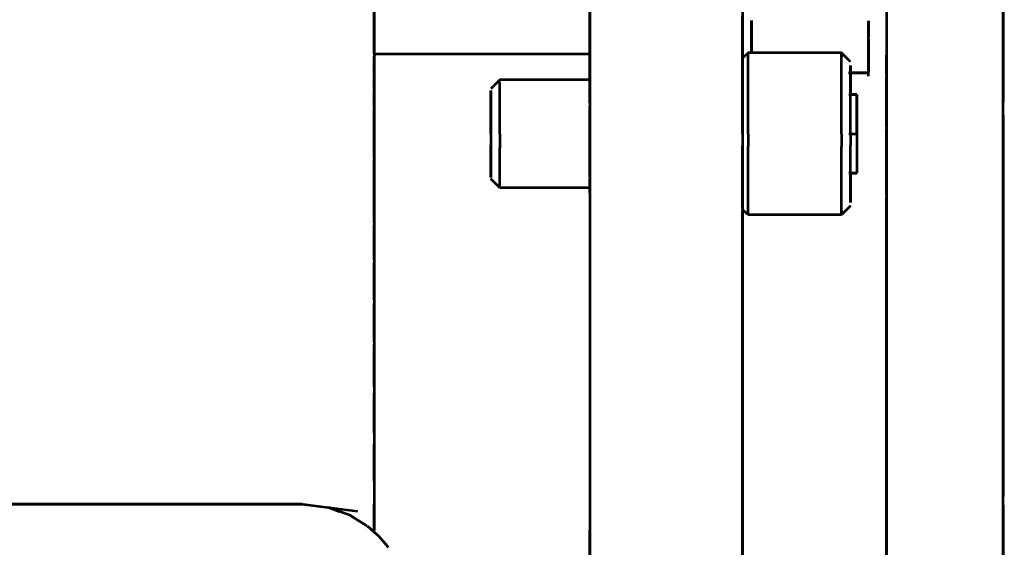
# Model space of a CAD drawing. Header units: millimetres. Extents: x 0 to 420, y 0 to 297.
# Drawn here: x 170.14 to 197.5, y 229.8 to 244.46 of the extents above; entities that cross this region are included whole.
import ezdxf

# ---------------------------------------------------------------- set-up
doc = ezdxf.new("R2010")
doc.units = ezdxf.units.MM
doc.header["$LTSCALE"] = 6
doc.layers.add('COTA', color=7, linetype='Continuous', lineweight=18)
doc.layers.add('VISIVEL', color=7, linetype='Continuous', lineweight=35)
doc.styles.add('DESENHO', font='DejaVuSans.ttf')
doc.dimstyles.new('COTA', dxfattribs={"dimtxt": 2.5, "dimasz": 2.2, "dimexe": 1.5, "dimexo": 1, "dimgap": 0.8, "dimtad": 1, "dimdec": 0, "dimtxsty": 'DESENHO', "dimcen": 2.5, "dimazin": 3, "dimtfac": 1, "dimtmove": 0, "dimatfit": 3})

msp = doc.modelspace()

# ---------------------------------------------------------------- linework, layer by layer
at = {"layer": 'VISIVEL'}
for p, q in [((186, 243.765), (186, 245.12)), ((186, 245.12), (186, 243.765)), ((186, 245.12), (186, 244.02)), ((190.25, 245.12), (190.25, 243.765)), ((180, 243.955), (180, 244.72)), ((180, 244.72), (180, 243.955)), ((194.25, 244.705), (194.25, 242.5)), ((197.5, 244.015), (197.5, 244.82)), ((197.5, 244.82), (197.5, 244.3)), ((197.5, 244.82), (197.5, 244.405)), ((197.5, 242.5), (197.5, 244.705)), ((197.5, 244.705), (197.5, 242.5)), ((197.5, 244.69), (197.5, 243.885)), ((190.25, 244.435), (190.25, 244.565)), ((190.25, 244.24), (190.25, 244.435)), ((190.25, 244.24), (190.25, 244.425)), ((190.5, 244.435), (190.5, 244.265)), ((190.5, 244.25), (190.5, 244.435)), ((190.5, 244.265), (190.5, 244.435)), ((190.5, 244.435), (190.5, 244.24)), ((190.5, 244.415), (190.5, 244.24)), ((190.5, 244.415), (190.5, 244.24)), ((193.75, 244.43), (193.75, 244.275)), ((193.75, 244.35), (193.75, 244.425)), ((193.75, 244.275), (193.75, 244.41)), ((193.75, 244.245), (193.75, 244.405)), ((194.25, 244.435), (194.25, 244.25)), ((194.25, 244.435), (194.25, 244.25)), ((197.5, 243.885), (197.5, 244.405)), ((190.25, 243.92), (190.25, 244.24)), ((190.25, 243.92), (190.25, 244.225)), ((190.5, 244.24), (190.5, 243.955)), ((190.5, 243.92), (190.5, 244.24)), ((190.5, 243.92), (190.5, 244.24)), ((190.5, 244.125), (190.5, 244.24)), ((190.5, 244.205), (190.5, 243.92)), ((190.5, 244.125), (190.5, 243.92)), ((193.75, 243.93), (193.75, 244.275)), ((193.75, 244.24), (193.75, 244.05)), ((193.75, 244.05), (193.75, 244.24)), ((193.75, 244.235), (193.75, 243.975)), ((193.75, 243.925), (193.75, 244.19)), ((193.75, 243.93), (193.75, 244.19)), ((193.75, 243.935), (193.75, 244.045)), ((194.25, 244.24), (194.25, 243.94)), ((194.25, 244.24), (194.25, 243.94)), ((197.5, 243.885), (197.5, 244.3)), ((180, 243.955), (180, 243.065)), ((180, 243.51), (180, 243.955)), ((186, 243.765), (186, 244.02)), ((186, 243.48), (186, 243.765)), ((186, 243.485), (186, 243.765)), ((186, 243.765), (186, 242.285)), ((186, 243.765), (186, 243.48)), ((190.25, 243.475), (190.25, 243.92)), ((190.25, 243.475), (190.25, 243.895)), ((190.25, 243.765), (190.25, 242.285)), ((190.5, 243.565), (190.5, 243.92)), ((190.5, 243.92), (190.5, 243.525)), ((190.5, 243.92), (190.5, 243.585)), ((190.5, 243.87), (190.5, 243.555)), ((190.5, 243.645), (190.5, 243.87)), ((193.75, 243.92), (193.75, 243.49)), ((193.75, 243.405), (193.75, 243.92)), ((193.75, 243.92), (193.75, 243.475)), ((193.75, 243.915), (193.75, 243.55)), ((193.75, 243.495), (193.75, 243.91)), ((193.75, 243.485), (193.75, 243.845)), ((193.75, 243.845), (193.75, 243.485)), ((194.25, 243.92), (194.25, 243.5)), ((197.5, 243.885), (197.5, 244.015)), ((197.5, 242.97), (197.5, 243.885)), ((197.5, 243.885), (197.5, 242.97)), ((197.5, 243.885), (197.5, 243.295)), ((197.5, 243.885), (197.5, 243.41)), ((186, 243.5), (180, 243.5)), ((190.4, 243.54), (190.25, 243.39)), ((193, 243.54), (190.4, 243.54)), ((190.4, 243.43), (190.4, 243.51)), ((193, 243.54), (190.495, 243.54)), ((190.5, 243.645), (190.5, 243.56)), ((193.25, 243.29), (193, 243.54)), ((193.25, 243.29), (193, 243.54)), ((193, 243.43), (193, 243.51)), ((193, 243.51), (193, 243.43)), ((193, 243.43), (193, 243.51)), ((193, 243.51), (193, 243.43)), ((180, 243.255), (180, 243.435)), ((180, 243.385), (180, 243.255)), ((180, 243.255), (180, 243.17)), ((180, 242.955), (180, 243.245)), ((186, 242.285), (186, 243.48)), ((186, 243.44), (186, 243.255)), ((186, 243.255), (186, 242.955)), ((190.25, 243.385), (190.25, 243.475)), ((190.25, 243.395), (190.25, 243.475)), ((190.25, 243.285), (190.25, 243.365)), ((190.25, 243.16), (190.25, 243.285)), ((190.4, 243.295), (190.4, 243.43)), ((190.4, 243.11), (190.4, 243.295)), ((193, 243.295), (193, 243.43)), ((193, 243.11), (193, 243.295)), ((193.75, 243.465), (193.75, 243)), ((193.75, 242.985), (193.75, 243.405)), ((193.75, 242.985), (193.75, 243.38)), ((194.25, 242.94), (194.25, 243.475)), ((197.5, 242.82), (197.5, 243.41)), ((197.5, 242.82), (197.5, 243.295)), ((180, 243.17), (180, 242.955)), ((180, 243.065), (180, 242.055)), ((180, 242.955), (180, 242.83)), ((180, 242.535), (180, 242.94)), ((186, 242.99), (186, 242.885)), ((186, 242.955), (186, 242.785)), ((190.25, 242.99), (190.25, 243.16)), ((190.25, 242.775), (190.25, 242.99)), ((190.4, 242.88), (190.4, 243.11)), ((193, 242.88), (193, 243.11)), ((193.195, 242.985), (193.75, 242.985)), ((193.75, 242.985), (193.205, 242.985)), ((193.75, 242.985), (193.205, 242.985)), ((193.75, 242.985), (193.21, 242.985)), ((193.25, 243.07), (193.25, 243.19)), ((193.25, 243.19), (193.25, 243.07)), ((193.25, 243.07), (193.25, 243.19)), ((193.25, 243.19), (193.25, 243.07)), ((193.25, 242.905), (193.25, 243.07)), ((193.25, 243.07), (193.25, 242.905)), ((193.25, 242.99), (193.25, 243.07)), ((193.25, 243.07), (193.25, 242.99)), ((193.75, 242.89), (193.75, 242.985)), ((197.5, 242.82), (197.5, 242.985)), ((197.5, 242.82), (197.5, 242.97)), ((197.5, 242.97), (197.5, 242.82)), ((180, 242.83), (180, 242.535)), ((183.5, 242.79), (183.25, 242.54)), ((186.03, 242.79), (183.5, 242.79)), ((183.5, 242.59), (183.5, 242.735)), ((186, 242.8), (186, 242.93)), ((186, 242.93), (186, 242.79)), ((186, 242.83), (186, 242.905)), ((186, 242.76), (186, 242.9)), ((186, 242.76), (186, 242.56)), ((186, 242.49), (186, 242.715)), ((190.25, 242.525), (190.25, 242.775)), ((190.4, 242.61), (190.4, 242.88)), ((193, 242.61), (193, 242.88)), ((193.25, 242.705), (193.25, 242.905)), ((193.25, 242.905), (193.25, 242.705)), ((193.25, 242.465), (193.25, 242.705)), ((193.25, 242.705), (193.25, 242.465)), ((194.25, 242.26), (194.25, 242.905)), ((194.25, 242.22), (194.25, 242.905)), ((194.25, 242.22), (194.25, 242.905)), ((194.25, 242.905), (194.25, 242.26)), ((197.5, 241.805), (197.5, 242.82)), ((197.5, 241.805), (197.5, 242.82)), ((197.5, 242.82), (197.5, 242.165)), ((197.5, 242.82), (197.5, 242.295)), ((180, 242.535), (180, 242.38)), ((180, 242), (180, 242.515)), ((183.25, 242.37), (183.25, 242.495)), ((183.25, 242.495), (183.25, 242.37)), ((183.5, 242.35), (183.5, 242.59)), ((186, 242.445), (186, 242.14)), ((186, 242.14), (186, 242.43)), ((190.25, 242.24), (190.25, 242.525)), ((190.4, 242.31), (190.4, 242.61)), ((193, 242.31), (193, 242.61)), ((193.25, 242.195), (193.25, 242.465)), ((193.25, 242.465), (193.25, 242.375)), ((194.25, 242.5), (194.25, 240.18)), ((197.5, 240.18), (197.5, 242.5)), ((197.5, 240.18), (197.5, 242.5)), ((180, 242.38), (180, 242)), ((183.25, 242.17), (183.25, 242.37)), ((183.25, 242.37), (183.25, 242.17)), ((183.25, 241.915), (183.25, 242.17)), ((183.25, 242.17), (183.25, 241.915)), ((183.5, 242.04), (183.5, 242.35)), ((186, 242.285), (186, 240.69)), ((190.25, 242.285), (190.25, 240.69)), ((190.25, 241.94), (190.25, 242.24)), ((190.4, 241.985), (190.4, 242.31)), ((193, 241.985), (193, 242.31)), ((193.2, 242.38), (193.425, 242.38)), ((193.425, 242.38), (193.2, 242.38)), ((193.2, 242.38), (193.425, 242.38)), ((193.25, 241.905), (193.25, 242.195)), ((193.425, 241.29), (193.425, 242.38)), ((193.425, 242.38), (193.425, 241.29)), ((194.25, 241.47), (194.25, 242.22)), ((194.25, 241.47), (194.25, 242.18)), ((197.5, 241.64), (197.5, 242.295)), ((197.5, 241.64), (197.5, 242.165)), ((180, 242.055), (180, 240.935)), ((180, 242), (180, 241.81)), ((180, 241.355), (180, 241.975)), ((183.25, 241.61), (183.25, 241.915)), ((183.25, 241.915), (183.25, 241.61)), ((183.5, 241.675), (183.5, 242.04)), ((186, 241.73), (186, 242.07)), ((186, 242.05), (186, 241.81)), ((190.25, 241.615), (190.25, 241.94)), ((190.4, 241.64), (190.4, 241.985)), ((193, 241.64), (193, 241.985)), ((193.25, 241.6), (193.25, 241.905)), ((180, 241.81), (180, 241.355)), ((183.25, 241.29), (183.25, 241.61)), ((183.25, 241.61), (183.25, 241.29)), ((183.5, 241.29), (183.5, 241.675)), ((186, 241.73), (186, 241.81)), ((186, 241.29), (186, 241.73)), ((186, 241.29), (186, 241.655)), ((190.25, 241.29), (190.25, 241.615)), ((190.4, 241.29), (190.4, 241.64)), ((193, 241.29), (193, 241.64)), ((193.25, 241.29), (193.25, 241.6)), ((197.5, 241.805), (197.5, 241.64)), ((197.5, 241.64), (197.5, 241.805)), ((197.5, 241.64), (197.5, 241.465)), ((197.5, 241.465), (197.5, 241.64)), ((197.5, 241.64), (197.5, 240.925)), ((197.5, 241.64), (197.5, 241.07)), ((180, 240.605), (180, 241.39)), ((180, 241.355), (180, 241.135)), ((180, 240.605), (180, 241.325)), ((194.25, 240.575), (194.25, 241.425)), ((194.25, 241.425), (194.25, 240.625)), ((194.25, 240.525), (194.25, 241.425)), ((194.25, 240.525), (194.25, 241.415)), ((197.5, 241.465), (197.5, 240.355)), ((197.5, 241.465), (197.5, 240.355)), ((180, 241.135), (180, 240.605)), ((183.25, 241.29), (183.25, 240.965)), ((183.25, 241.29), (183.25, 240.965)), ((183.5, 241.29), (183.5, 240.9)), ((186, 241.005), (186, 241.29)), ((186, 240.85), (186, 241.215)), ((190.25, 241.29), (190.25, 240.96)), ((190.4, 241.29), (190.4, 240.935)), ((193, 241.29), (193, 240.935)), ((193.2, 241.29), (193.425, 241.29)), ((193.25, 241.29), (193.25, 240.975)), ((193.425, 241.29), (193.425, 240.195)), ((193.425, 241.29), (193.425, 240.195)), ((197.5, 240.355), (197.5, 241.07)), ((180, 240.935), (180, 239.715)), ((183.25, 240.965), (183.25, 240.665)), ((183.25, 240.665), (183.25, 240.965)), ((183.5, 240.54), (183.5, 240.9)), ((186, 240.85), (186, 241.005)), ((186, 240.635), (186, 240.85)), ((186, 240.44), (186, 240.78)), ((190.25, 240.64), (190.25, 240.96)), ((190.4, 240.595), (190.4, 240.935)), ((193, 240.595), (193, 240.935)), ((193.25, 240.67), (193.25, 240.975)), ((197.5, 240.355), (197.5, 240.925)), ((180, 240.605), (180, 240.355)), ((180, 239.755), (180, 240.57)), ((183.25, 240.665), (183.25, 240.405)), ((183.25, 240.405), (183.25, 240.665)), ((183.5, 240.23), (183.5, 240.54)), ((186, 240.69), (186, 239)), ((186, 240.635), (186, 240.44)), ((190.25, 240.69), (190.25, 239)), ((190.25, 240.335), (190.25, 240.64)), ((190.4, 240.265), (190.4, 240.595)), ((193, 240.265), (193, 240.595)), ((193.25, 240.38), (193.25, 240.67)), ((194.25, 240.525), (194.25, 239.575)), ((194.25, 239.575), (194.25, 240.52)), ((180, 240.355), (180, 239.755)), ((183.25, 240.405), (183.25, 240.205)), ((183.25, 240.205), (183.25, 240.405)), ((183.25, 240.205), (183.25, 240.08)), ((183.25, 240.08), (183.25, 240.205)), ((183.5, 239.99), (183.5, 240.23)), ((186, 240.12), (186, 240.44)), ((186, 240.085), (186, 240.38)), ((190.25, 240.055), (190.25, 240.335)), ((190.4, 239.965), (190.4, 240.265)), ((193, 239.965), (193, 240.265)), ((193.25, 240.115), (193.25, 240.38)), ((193.25, 240.2), (193.25, 240.115)), ((197.5, 240.355), (197.5, 239.165)), ((197.5, 240.355), (197.5, 239.265)), ((197.5, 239.165), (197.5, 240.355)), ((197.5, 240.355), (197.5, 239.74)), ((197.5, 240.355), (197.5, 239.585)), ((183.5, 239.79), (183.25, 240.04)), ((183.5, 239.84), (183.5, 239.99)), ((186, 240.085), (186, 239.815)), ((186, 239.815), (186, 240.04)), ((190.25, 239.805), (190.25, 240.055)), ((190.4, 239.7), (190.4, 239.965)), ((193, 239.7), (193, 239.965)), ((193.2, 240.195), (193.425, 240.195)), ((193.425, 240.195), (193.2, 240.195)), ((193.2, 240.195), (193.425, 240.195)), ((193.25, 240.115), (193.25, 239.875)), ((193.25, 239.875), (193.25, 240.115)), ((194.25, 240.18), (194.25, 237.76)), ((197.5, 237.76), (197.5, 240.18)), ((197.5, 240.18), (197.5, 237.76)), ((180, 239.755), (180, 239.48)), ((180, 238.815), (180, 239.755)), ((180, 239.715), (180, 238.4)), ((180, 238.815), (180, 239.71)), ((186.03, 239.79), (183.5, 239.79)), ((186, 239.84), (186, 239.755)), ((186, 239.815), (186, 239.645)), ((186, 239.66), (186, 239.815)), ((186, 239.815), (186, 239.675)), ((186, 239.645), (186, 239.79)), ((186, 239.755), (186, 238.815)), ((190.25, 239.59), (190.25, 239.805)), ((190.4, 239.47), (190.4, 239.7)), ((193, 239.47), (193, 239.7)), ((193.25, 239.875), (193.25, 239.67)), ((193.25, 239.67), (193.25, 239.875)), ((193.25, 239.67), (193.25, 239.505)), ((193.25, 239.505), (193.25, 239.67)), ((197.5, 238.97), (197.5, 239.74)), ((180, 239.48), (180, 238.815)), ((190.25, 239.415), (190.25, 239.59)), ((190.25, 239.29), (190.25, 239.415)), ((190.4, 239.285), (190.4, 239.47)), ((193, 239.285), (193, 239.47)), ((193.25, 239.505), (193.25, 239.385)), ((193.25, 239.385), (193.25, 239.505)), ((194.25, 238.425), (194.25, 239.52)), ((194.25, 238.49), (194.25, 239.515)), ((197.5, 238.97), (197.5, 239.585)), ((190.25, 239.215), (190.25, 239.29)), ((190.4, 239.04), (190.25, 239.19)), ((190.25, 238.425), (190.25, 239.155)), ((190.25, 238.425), (190.25, 239.155)), ((190.25, 238.425), (190.25, 239.115)), ((190.4, 239.15), (190.4, 239.285)), ((190.4, 239.065), (190.4, 239.15)), ((193.25, 239.29), (193, 239.04)), ((193, 239.15), (193, 239.285)), ((193, 239.15), (193, 239.065)), ((193, 239.065), (193, 239.15)), ((197.5, 239.165), (197.5, 238.97)), ((197.5, 238.97), (197.5, 239.165)), ((186, 239), (186, 237.22)), ((190.25, 239), (190.25, 237.22)), ((193, 239.04), (190.4, 239.04)), ((197.5, 238.97), (197.5, 237.705)), ((197.5, 237.705), (197.5, 238.97)), ((197.5, 238.97), (197.5, 238.32)), ((197.5, 238.97), (197.5, 238.155)), ((180, 238.815), (180, 238.51)), ((180, 237.785), (180, 238.76)), ((186, 238.815), (186, 237.785)), ((180, 238.51), (180, 237.785)), ((180, 238.4), (180, 237)), ((190.25, 237.25), (190.25, 238.51)), ((190.25, 237.25), (190.25, 238.425)), ((190.25, 237.25), (190.25, 238.36)), ((194.25, 237.25), (194.25, 238.51)), ((194.25, 237.315), (194.25, 238.425)), ((197.5, 237.5), (197.5, 238.32)), ((197.5, 237.5), (197.5, 238.155)), ((180, 237.785), (180, 237.46)), ((186, 237.785), (186, 236.675)), ((194.25, 237.76), (194.25, 235.265)), ((197.5, 235.265), (197.5, 237.76)), ((197.5, 237.76), (197.5, 235.265)), ((180, 236.675), (180, 237.715)), ((197.5, 237.705), (197.5, 237.5)), ((197.5, 237.705), (197.5, 237.5)), ((197.5, 237.5), (197.5, 236.165)), ((197.5, 236.165), (197.5, 237.5)), ((197.5, 237.5), (197.5, 236.81)), ((197.5, 237.5), (197.5, 236.64)), ((180, 237.46), (180, 236.675)), ((186, 237.22), (186, 235.365)), ((190.25, 236), (190.25, 237.25)), ((190.25, 237.22), (190.25, 235.365)), ((194.25, 236), (194.25, 237.25)), ((194.25, 236.07), (194.25, 237.25)), ((194.25, 236.07), (194.25, 237.245)), ((180, 237), (180, 235.53)), ((190.25, 236), (190.25, 237.18)), ((180, 236.675), (180, 236.33)), ((180, 236.675), (180, 236.59)), ((186, 236.675), (186, 235.5)), ((197.5, 235.95), (197.5, 236.81)), ((180, 235.5), (180, 236.59)), ((197.5, 236.64), (197.5, 235.95)), ((180, 236.33), (180, 235.5)), ((197.5, 235.95), (197.5, 236.165)), ((197.5, 235.95), (197.5, 236.165)), ((190.25, 234.685), (190.25, 236)), ((190.25, 234.685), (190.25, 235.925)), ((194.25, 234.685), (194.25, 236)), ((194.25, 234.76), (194.25, 235.995)), ((194.25, 234.685), (194.25, 235.995)), ((197.5, 235.235), (197.5, 235.95)), ((197.5, 235.95), (197.5, 235.055)), ((197.5, 235.73), (197.5, 235.95)), ((197.5, 235.73), (197.5, 235.95)), ((197.5, 235.79), (197.5, 234.34)), ((197.5, 234.34), (197.5, 235.79)), ((197.5, 234.34), (197.5, 235.73)), ((197.5, 234.34), (197.5, 235.73)), ((180, 235.53), (180, 234)), ((180, 235.5), (180, 235.135)), ((180, 235.5), (180, 235.38)), ((180, 234.26), (180, 235.44)), ((180, 234.26), (180, 235.38)), ((186, 235.5), (186, 234.26)), ((186, 235.365), (186, 233.455)), ((190.25, 235.365), (190.25, 233.455)), ((180, 235.135), (180, 234.26)), ((194.25, 235.265), (194.25, 232.71)), ((197.5, 232.71), (197.5, 235.265)), ((197.5, 235.265), (197.5, 232.71)), ((197.5, 234.34), (197.5, 235.235)), ((197.5, 234.34), (197.5, 235.055)), ((190.25, 234.61), (190.25, 234.685)), ((190.25, 233.315), (190.25, 234.685)), ((190.25, 233.315), (190.25, 234.61)), ((194.25, 233.39), (194.25, 234.68)), ((180, 234.26), (180, 234.085)), ((186, 234.26), (186, 232.97)), ((197.5, 234.34), (197.5, 234.11)), ((197.5, 234.11), (197.5, 234.34)), ((197.5, 234.34), (197.5, 233.6)), ((197.5, 234.34), (197.5, 233.415)), ((180, 232.97), (180, 234.085)), ((180, 234), (180, 232.42)), ((197.5, 234.11), (197.5, 232.675)), ((197.5, 232.675), (197.5, 234.11)), ((180, 233.885), (180, 232.97)), ((186, 233.455), (186, 231.495)), ((190.25, 233.455), (190.25, 231.495)), ((194.25, 233.315), (194.25, 233.39)), ((197.5, 232.675), (197.5, 233.6)), ((197.5, 232.675), (197.5, 233.415)), ((190.25, 233.235), (190.25, 233.315)), ((190.25, 231.9), (190.25, 233.315)), ((190.25, 231.9), (190.25, 233.235)), ((194.25, 231.98), (194.25, 233.31)), ((180, 232.97), (180, 232.58)), ((180, 232.97), (180, 232.66)), ((186, 232.97), (186, 231.64)), ((197.5, 232.48), (197.5, 232.86)), ((197.5, 232.48), (197.5, 232.825)), ((180, 231.64), (180, 232.66)), ((180, 232.58), (180, 231.64)), ((194.25, 232.71), (194.25, 230.115)), ((197.5, 230.115), (197.5, 232.71)), ((197.5, 230.115), (197.5, 232.71)), ((197.5, 232.675), (197.5, 231.21)), ((197.5, 231.21), (197.5, 232.675)), ((197.5, 232.675), (197.5, 231.92)), ((197.5, 232.675), (197.5, 231.73)), ((180, 232.42), (180, 230.8)), ((180, 232.42), (180, 231)), ((190.25, 231.82), (190.25, 231.9)), ((190.25, 230.45), (190.25, 231.9)), ((190.25, 230.45), (190.25, 231.82)), ((194.25, 231.9), (194.25, 231.98)), ((194.25, 230.45), (194.25, 231.9)), ((194.25, 230.53), (194.25, 231.9)), ((194.25, 230.53), (194.25, 231.895)), ((197.5, 230.975), (197.5, 231.92)), ((197.5, 230.975), (197.5, 231.73)), ((180, 231.64), (180, 231.24)), ((180, 231.64), (180, 230.425)), ((186, 231.64), (186, 230.28)), ((186, 231.495), (186, 229.505)), ((190.25, 231.495), (190.25, 229.505)), ((180, 231.24), (180, 230.28)), ((197.5, 230.975), (197.5, 231.21)), ((197.5, 230.975), (197.5, 231.21)), ((171.94, 231), (122.505, 231)), ((123.11, 231), (177.89, 231)), ((178, 231), (171.94, 231)), ((177.89, 231), (178, 231)), ((178, 231), (179.535, 230.81)), ((178.015, 231), (178.725, 230.91)), ((178.73, 230.91), (178.96, 230.825)), ((179.34, 230.685), (178.74, 230.905)), ((178.74, 230.905), (179.03, 230.8)), ((180, 230.8), (180, 231)), ((197.5, 229.485), (197.5, 230.975)), ((197.5, 229.485), (197.5, 230.975)), ((197.5, 230.975), (197.5, 230.01)), ((197.5, 230.975), (197.5, 230.205)), ((179.34, 230.685), (179.03, 230.8)), ((179.34, 230.685), (179.8, 230.4)), ((179.35, 230.68), (179.8, 230.4)), ((180, 230.225), (180, 230.8)), ((180, 230.8), (180, 230.44)), ((179.805, 230.395), (180, 230.225)), ((180, 230.225), (179.85, 230.36)), ((180, 230.44), (180, 230.275)), ((180, 230.28), (180, 230.425)), ((190.25, 230.37), (190.25, 230.45)), ((190.25, 228.98), (190.25, 230.45)), ((190.25, 228.98), (190.25, 230.37)), ((194.25, 230.45), (194.25, 230.53)), ((194.25, 228.98), (194.25, 230.45)), ((194.25, 229.065), (194.25, 230.445)), ((180.105, 230.135), (180, 230.225)), ((180.12, 230.12), (180, 230.225)), ((180.37, 229.835), (180.12, 230.12)), ((180.12, 230.12), (180.395, 229.805)), ((186, 228.895), (186, 230.28)), ((194.25, 230.115), (194.25, 227.5)), ((197.5, 229.245), (197.5, 230.205)), ((197.5, 227.5), (197.5, 230.115)), ((197.5, 230.115), (197.5, 227.5)), ((197.5, 229.245), (197.5, 230.01))]:
    msp.add_line(p, q, dxfattribs=at)

# ---------------------------------------------------------------- dimensions: what is measured, and where the dimension line sits
at = {"layer": 'COTA'}
msp.add_linear_dim(base=(150, 265), p1=(150, 196), p2=(197.5, 257.5), text='95 (G)', dimstyle='COTA', override={"dimlfac": 2}, dxfattribs=at).render()

doc.saveas('drawing.dxf')
